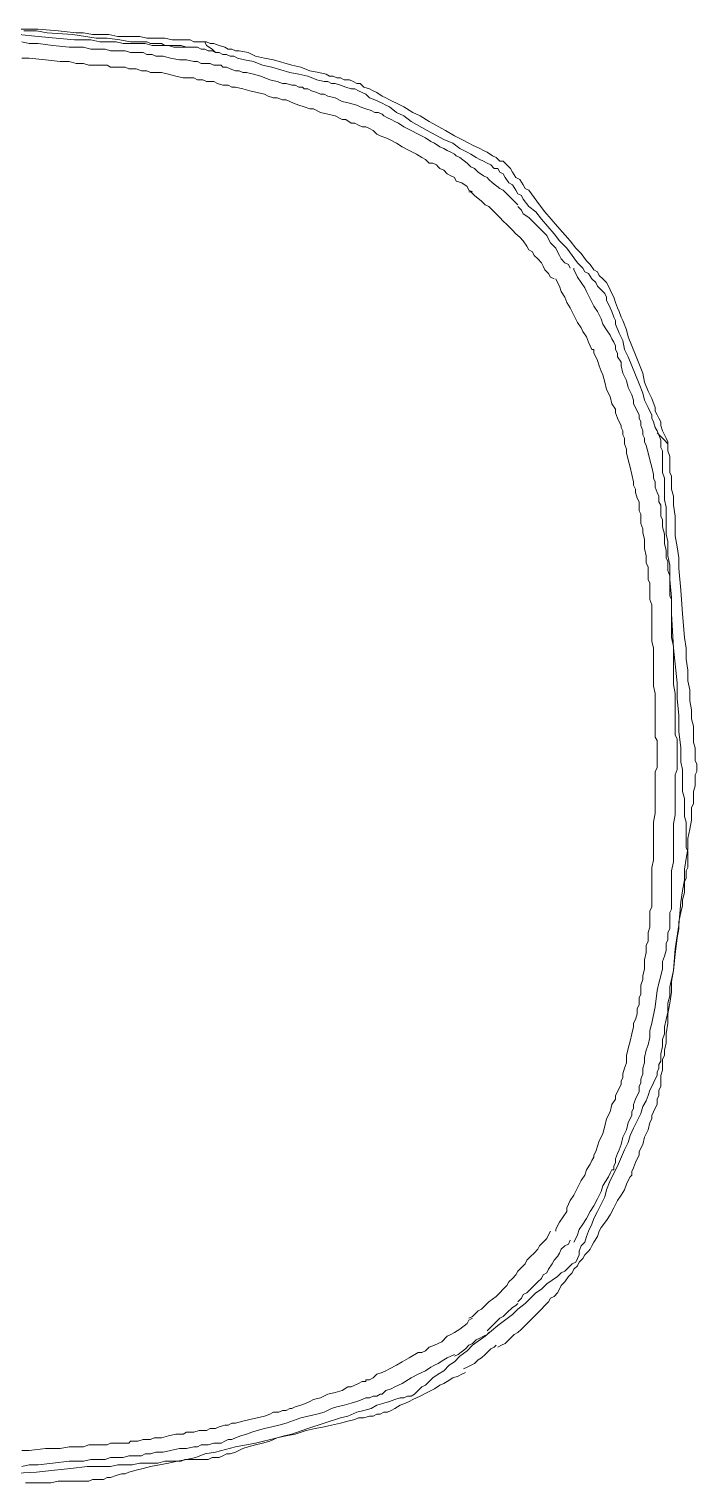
# Model space of a CAD drawing. Header units: millimetres. Extents: x 0 to 17945, y -132 to 1785.
# Drawn here: x 9751.2 to 9800.2, y 252 to 358.5 of the extents above; entities that cross this region are included whole.
import ezdxf

# ---------------------------------------------------------------- set-up
doc = ezdxf.new("R2010")
doc.units = ezdxf.units.MM

# ---------------------------------------------------------------- blocks, each defined once
blk = doc.blocks.new('TCR_GROWATT_40KTL3_X_FRONT')
at = {"color": 1, "lineweight": 9}
for points in [[(306.38, 358.51), (307.71, 358.51), (309.17, 358.38), (310.49, 358.25), (311.02, 358.25), (311.69, 358.12), (312.35, 358.12), (312.88, 358.12), (313.54, 357.98), (314.07, 357.98), (314.6, 357.98), (315.14, 357.98), (315.66, 357.85), (316.19, 357.85), (316.59, 357.85), (316.99, 357.85), (317.52, 357.72), (317.79, 357.72), (318.19, 357.72), (318.45, 357.72), (318.85, 357.72), (319.11, 357.59), (319.51, 357.59), (319.78, 357.59)], [(319.64, 357.05), (319.38, 357.19), (319.11, 357.19), (318.85, 357.19), (318.58, 357.19), (318.32, 357.19), (318.05, 357.19), (317.65, 357.19), (317.26, 357.32), (316.86, 357.32), (316.46, 357.32), (316.06, 357.32), (315.53, 357.45), (315, 357.45), (314.47, 357.45), (313.94, 357.45), (313.41, 357.59), (312.75, 357.59), (312.22, 357.59), (311.55, 357.72), (311.02, 357.72), (310.36, 357.72), (309.03, 357.85), (307.71, 357.98), (306.25, 358.12)], [(306.65, 358.38), (307.57, 358.38), (308.37, 358.25), (310.23, 358.12), (311.95, 357.85), (312.75, 357.85), (313.68, 357.72), (314.47, 357.59), (315.27, 357.59), (315.66, 357.59), (315.93, 357.45), (316.33, 357.45), (316.73, 357.45), (316.99, 357.32), (317.26, 357.32), (317.65, 357.32), (317.92, 357.32), (318.19, 357.32), (318.58, 357.19), (318.85, 357.19), (319.11, 357.19), (319.38, 357.19), (319.64, 357.05)], [(315, 356.79), (314.74, 356.79), (314.47, 356.79), (314.07, 356.92), (313.81, 356.92), (313.41, 356.92), (313.01, 356.92), (312.61, 357.05), (312.08, 357.05), (311.55, 357.05), (311.02, 357.19), (310.49, 357.19), (309.96, 357.19), (308.77, 357.32), (307.71, 357.45), (307.04, 357.45), (306.51, 357.59)], [(353.33, 328.14), (353.33, 328.4), (353.2, 328.8), (353.07, 329.07), (352.93, 329.33), (352.8, 329.73), (352.67, 330), (352.67, 330.26), (352.54, 330.53), (352.4, 330.79), (352.14, 331.32), (352.01, 331.85), (351.74, 332.52), (351.48, 333.18), (350.94, 334.51), (350.68, 335.04), (350.55, 335.7), (350.28, 336.23), (350.02, 336.89), (350.02, 337.16), (349.88, 337.42), (349.75, 337.82), (349.62, 338.09), (349.49, 338.35), (349.35, 338.62), (349.35, 338.88), (349.22, 339.15), (348.96, 339.41), (348.69, 339.68), (348.56, 339.94), (348.29, 340.21), (348.03, 340.61), (347.76, 340.74), (347.63, 341), (347.23, 341.4), (346.83, 341.93), (346.44, 342.46), (345.9, 342.99), (345.51, 343.52), (344.58, 344.59), (344.18, 345.12), (343.65, 345.52), (343.25, 346.05), (343.12, 346.31), (342.85, 346.44), (342.72, 346.71), (342.46, 347.11), (342.19, 347.24), (341.93, 347.64), (341.79, 347.9), (341.53, 348.03), (341.4, 348.3), (341.13, 348.3), (340.87, 348.56), (340.6, 348.7), (340.33, 348.83), (340.07, 348.96), (339.8, 349.1), (339.41, 349.36), (339.14, 349.49), (338.61, 349.76), (338.08, 350.16), (337.42, 350.42), (336.22, 351.09), (335.03, 351.75), (334.5, 352.15), (333.97, 352.41), (333.44, 352.81), (333.17, 352.94), (332.91, 353.08), (332.64, 353.21), (332.38, 353.34), (331.98, 353.47), (331.71, 353.74), (331.45, 353.87), (331.18, 354), (330.92, 354.14), (330.65, 354.14), (330.25, 354.27), (329.86, 354.4), (329.46, 354.53), (329.19, 354.53), (328.93, 354.67), (328.66, 354.67), (328.13, 354.8), (327.47, 355.06), (326.81, 355.2), (326.14, 355.33), (324.82, 355.73), (324.15, 355.86), (323.49, 356.13), (322.83, 356.26), (322.3, 356.39), (322.03, 356.52), (321.77, 356.52), (321.5, 356.66), (321.24, 356.66), (320.97, 356.79), (320.7, 356.79), (320.44, 356.92), (320.17, 356.92), (319.91, 357.05), (319.64, 357.05)], [(319.78, 357.59), (320.04, 357.59), (320.31, 357.45), (320.57, 357.45), (320.97, 357.32), (321.37, 357.19), (321.63, 357.05), (321.9, 357.05), (322.16, 356.92), (322.43, 356.92), (323.09, 356.79), (323.62, 356.52), (324.29, 356.39), (324.95, 356.26), (326.28, 355.86), (326.94, 355.73), (327.6, 355.46), (328.26, 355.33), (328.8, 355.2), (329.06, 355.06), (329.33, 355.06), (329.59, 354.93), (329.86, 354.93), (330.12, 354.8), (330.52, 354.8), (330.79, 354.67), (331.05, 354.53), (331.31, 354.53), (331.58, 354.27), (331.98, 354.14), (332.24, 354), (332.51, 353.87), (332.91, 353.6), (333.17, 353.47), (333.44, 353.34), (333.7, 353.21), (333.97, 353.08), (334.5, 352.81), (335.16, 352.41), (335.69, 352.15), (336.36, 351.75), (337.55, 351.09), (338.21, 350.69), (338.74, 350.42), (339.27, 350.16), (339.54, 350.02), (339.8, 349.89), (340.07, 349.76), (340.33, 349.63), (340.6, 349.49), (341, 349.23), (341.26, 349.1), (341.53, 348.83), (341.79, 348.83), (342.06, 348.56), (342.32, 348.3), (342.46, 348.03), (342.72, 347.64), (342.99, 347.5), (343.25, 347.11), (343.39, 346.84), (343.65, 346.71), (344.05, 346.18), (344.45, 345.65), (344.84, 345.12), (345.77, 344.06), (346.7, 342.99), (347.1, 342.46), (347.5, 342.07), (347.9, 341.54), (348.16, 341.27), (348.43, 340.87), (348.69, 340.74), (348.82, 340.47), (349.09, 340.21), (349.35, 339.94), (349.49, 339.68), (349.62, 339.41), (349.75, 339.15), (349.88, 338.88), (350.02, 338.49), (350.15, 338.09), (350.28, 337.82), (350.42, 337.42), (350.55, 337.16), (350.81, 336.49), (350.94, 335.96), (351.21, 335.3), (351.48, 334.64), (352.01, 333.31), (352.14, 332.65), (352.4, 331.99), (352.67, 331.46), (352.93, 330.79), (352.93, 330.53), (353.07, 330.26), (353.2, 330), (353.33, 329.73), (353.33, 329.47), (353.47, 329.07), (353.6, 328.8), (353.73, 328.54), (353.86, 328.27), (353.86, 328.14)], [(320.7, 356.79), (320.44, 357.05), (320.04, 357.32), (319.91, 357.59), (319.78, 357.59)], [(306.51, 356.39), (307.04, 356.39), (308.24, 356.26), (309.3, 356.13), (309.96, 356.13), (310.49, 355.99), (311.02, 355.99), (311.42, 355.86), (311.95, 355.86), (312.35, 355.86), (312.75, 355.86), (313.01, 355.73), (313.28, 355.73), (313.54, 355.73), (313.81, 355.73), (314.07, 355.73), (314.34, 355.59)], [(321.1, 355.86), (320.84, 355.86), (320.57, 355.86), (320.31, 355.99), (319.91, 355.99), (319.64, 355.99), (319.38, 356.13), (319.11, 356.13), (318.58, 356.26), (318.05, 356.26), (317.39, 356.39), (316.86, 356.52), (316.59, 356.52), (316.33, 356.52), (316.06, 356.66), (315.66, 356.66), (315.4, 356.79), (315.14, 356.79), (315, 356.79)], [(327.07, 354.27), (326.81, 354.27), (326.54, 354.4), (326.28, 354.4), (325.88, 354.53), (325.61, 354.53), (325.22, 354.67), (324.68, 354.8), (324.02, 355.06), (323.49, 355.2), (322.96, 355.33), (322.69, 355.33), (322.43, 355.46), (322.16, 355.46), (321.77, 355.59), (321.5, 355.73), (321.24, 355.73), (321.1, 355.86)], [(314.34, 355.59), (314.6, 355.59), (314.87, 355.59), (315.27, 355.46), (315.66, 355.46), (315.93, 355.33), (316.19, 355.33), (316.73, 355.33), (317.26, 355.2), (317.79, 355.06), (318.32, 354.93), (318.58, 354.93), (318.85, 354.93), (319.11, 354.93), (319.38, 354.8), (319.78, 354.8), (320.04, 354.67), (320.31, 354.67)], [(320.31, 354.67), (320.57, 354.67), (320.84, 354.53), (321.24, 354.4), (321.63, 354.4), (321.9, 354.27), (322.16, 354.27), (322.69, 354.14), (323.22, 354), (323.76, 353.87), (324.29, 353.74), (324.55, 353.6), (324.95, 353.47), (325.22, 353.47), (325.61, 353.34), (325.88, 353.34), (326.14, 353.21)], [(332.91, 352.28), (332.64, 352.41), (332.38, 352.41), (332.11, 352.54), (331.71, 352.68), (331.31, 352.81), (331.05, 352.94), (330.52, 353.08), (329.99, 353.21), (329.46, 353.47), (328.93, 353.6), (328.66, 353.74), (328.4, 353.74), (328.13, 353.87), (327.73, 354), (327.47, 354.14), (327.2, 354.14), (327.07, 354.27)], [(326.14, 353.21), (326.41, 353.08), (326.81, 352.94), (327.2, 352.81), (327.6, 352.68), (327.87, 352.68), (328.4, 352.41), (328.93, 352.28), (329.46, 352.15), (329.99, 351.88), (330.25, 351.88), (330.65, 351.62), (330.92, 351.62), (331.18, 351.48), (331.45, 351.35), (331.71, 351.35)], [(338.21, 349.36), (337.95, 349.49), (337.68, 349.63), (337.42, 349.76), (337.15, 349.89), (336.75, 350.16), (336.49, 350.29), (336.09, 350.55), (335.56, 350.82), (335.03, 351.09), (334.5, 351.35), (334.1, 351.62), (333.84, 351.75), (333.57, 351.88), (333.3, 352.01), (333.04, 352.15), (332.91, 352.28)], [(331.71, 351.35), (331.98, 351.22), (332.24, 351.09), (332.51, 350.82), (332.77, 350.69), (333.17, 350.55), (333.44, 350.42), (333.97, 350.16), (334.37, 349.89), (334.9, 349.63), (335.43, 349.36), (335.83, 349.1), (336.09, 348.96), (336.36, 348.7), (336.62, 348.7), (336.89, 348.56), (337.02, 348.43)], [(340.6, 347.64), (340.33, 347.77), (339.94, 348.03), (339.67, 348.3), (339.41, 348.43), (339.14, 348.7), (338.61, 349.1), (338.34, 349.23), (338.21, 349.36)], [(339.54, 346.58), (339.27, 346.71), (339.14, 346.97), (338.74, 347.24), (338.34, 347.37), (338.21, 347.64), (337.95, 347.77), (337.68, 347.9), (337.42, 348.17), (337.15, 348.3), (337.02, 348.43)], [(342.85, 345.65), (342.59, 345.91), (342.32, 346.18), (342.06, 346.44), (341.79, 346.71), (341.53, 346.84), (341, 347.24), (340.73, 347.5), (340.6, 347.64)], [(341.53, 344.72), (341.26, 344.98), (341, 345.25), (340.73, 345.52), (340.47, 345.65), (340.2, 345.91), (339.67, 346.31), (339.41, 346.58), (339.27, 346.58)], [(346.7, 341), (346.57, 341.27), (346.3, 341.4), (346.04, 341.67), (345.9, 341.93), (345.77, 342.2), (345.64, 342.46), (345.24, 342.86), (345.11, 343.13), (344.98, 343.39), (344.71, 343.66), (344.45, 343.92), (344.18, 344.19), (343.92, 344.45), (343.65, 344.72), (343.25, 344.98), (343.12, 345.25), (342.85, 345.52)], [(345.51, 340.21), (345.24, 340.34), (345.11, 340.61), (344.84, 340.87), (344.71, 341.14), (344.58, 341.4), (344.31, 341.67), (344.05, 341.93), (343.92, 342.2), (343.65, 342.33), (343.52, 342.6), (343.25, 342.99), (342.99, 343.26), (342.72, 343.52), (342.46, 343.79), (342.06, 344.19), (341.79, 344.45), (341.53, 344.72)], [(349.88, 335.57), (349.75, 335.83), (349.62, 336.1), (349.35, 336.49), (349.09, 336.89), (348.96, 337.29), (348.69, 337.82), (348.43, 338.22), (348.16, 338.75), (347.9, 339.28), (347.76, 339.55), (347.5, 339.94), (347.23, 340.34), (347.1, 340.61), (346.97, 340.87), (346.97, 341)], [(345.64, 340.21), (345.77, 339.94), (345.9, 339.68), (346.04, 339.28), (346.3, 338.88), (346.44, 338.49), (346.7, 338.09), (346.97, 337.56), (347.23, 337.03), (347.5, 336.63), (347.63, 336.36), (347.9, 335.96), (348.03, 335.57), (348.16, 335.3), (348.29, 335.04), (348.43, 335.04)], [(351.74, 330), (351.74, 330.26), (351.61, 330.53), (351.48, 330.79), (351.34, 331.06), (351.34, 331.32), (351.21, 331.72), (350.94, 332.25), (350.81, 332.78), (350.55, 333.31), (350.42, 333.84), (350.42, 334.11), (350.15, 334.51), (350.15, 334.77), (350.02, 335.04), (350.02, 335.3), (349.88, 335.57)], [(348.43, 335.04), (348.43, 334.77), (348.56, 334.51), (348.69, 334.24), (348.82, 333.84), (348.96, 333.45), (349.09, 333.18), (349.22, 332.65), (349.35, 332.12), (349.62, 331.59), (349.75, 331.06), (350.02, 330.66), (350.02, 330.39), (350.15, 330), (350.28, 329.73), (350.42, 329.47), (350.42, 329.33)], [(350.42, 329.33), (350.55, 329.07), (350.55, 328.8), (350.68, 328.54), (350.68, 328.14), (350.81, 327.74), (350.81, 327.48), (350.94, 326.95), (351.08, 326.42), (351.21, 325.88), (351.34, 325.35), (351.34, 325.09), (351.48, 324.82), (351.48, 324.56), (351.61, 324.16), (351.74, 323.89), (351.74, 323.63), (351.74, 323.5)], [(353.2, 324.03), (353.2, 324.29), (353.07, 324.56), (352.93, 324.96), (352.93, 325.35), (352.8, 325.62), (352.8, 325.88), (352.67, 326.42), (352.54, 326.95), (352.4, 327.48), (352.27, 328.01), (352.14, 328.27), (352.14, 328.54), (352.01, 328.8), (352.01, 329.07), (351.87, 329.47), (351.87, 329.73), (351.74, 330)], [(305.19, 252.67), (307.57, 252.8), (308.9, 252.94), (310.09, 253.07), (311.29, 253.2), (312.35, 253.2), (313.01, 253.2), (313.54, 253.33), (314.07, 253.33), (314.6, 253.33), (315.14, 253.46), (315.53, 253.46), (316.06, 253.46), (316.46, 253.46), (316.99, 253.6), (317.39, 253.6), (317.79, 253.6), (318.19, 253.6), (318.45, 253.73), (318.85, 253.73), (319.11, 253.73), (319.38, 253.73), (319.64, 253.73), (319.91, 253.73), (320.17, 253.73), (320.44, 253.86), (320.7, 253.86), (320.97, 253.86), (321.24, 254), (321.5, 254.13), (321.77, 254.13), (322.16, 254.26), (322.69, 254.53), (323.09, 254.66), (323.62, 254.79), (324.15, 254.92), (324.68, 255.06), (325.22, 255.32), (325.74, 255.45), (326.28, 255.59), (327.47, 255.99), (328.66, 256.38), (329.86, 256.78), (330.39, 256.91), (331.05, 257.18), (331.58, 257.31), (332.11, 257.45), (332.51, 257.71), (333.04, 257.84), (333.44, 257.98), (333.84, 258.11), (334.23, 258.24), (334.5, 258.24), (334.76, 258.37), (335.03, 258.37), (335.29, 258.51), (335.56, 258.77), (335.83, 259.04), (336.09, 259.17), (336.36, 259.43), (336.62, 259.7), (337.02, 259.97), (337.42, 260.23), (337.82, 260.63), (338.21, 260.89), (338.61, 261.29), (339.14, 261.69), (339.54, 262.09), (340.47, 262.75), (341.4, 263.55), (342.46, 264.34), (342.85, 264.74), (343.39, 265.14), (343.78, 265.54), (344.18, 265.93), (344.58, 266.2), (344.98, 266.6), (345.37, 266.86), (345.77, 267.13), (346.04, 267.39), (346.3, 267.52), (346.57, 267.79), (346.83, 268.06), (347.1, 268.19), (347.23, 268.45), (347.36, 268.72), (347.36, 268.98), (347.5, 269.38), (347.76, 269.65), (347.9, 270.05), (348.03, 270.44), (348.29, 270.97), (348.43, 271.37), (348.69, 271.9), (348.96, 272.43), (349.22, 272.96), (349.35, 273.49), (349.62, 274.16), (350.15, 275.22), (350.68, 276.41), (350.94, 276.94), (351.08, 277.47), (351.34, 278), (351.61, 278.53), (351.87, 279.06), (352.01, 279.59), (352.27, 279.99), (352.4, 280.39), (352.54, 280.79), (352.67, 281.05), (352.8, 281.32), (352.93, 281.58), (353.07, 281.85), (353.07, 282.11), (353.2, 282.38), (353.2, 282.65), (353.33, 282.91), (353.33, 283.18), (353.33, 283.44), (353.47, 283.97), (353.47, 284.5), (353.6, 284.9), (353.6, 285.43), (353.73, 285.96), (353.86, 286.49), (353.86, 287.15), (353.99, 287.69), (353.99, 288.35), (354.26, 289.54), (354.39, 290.74), (354.53, 291.93), (354.66, 292.59), (354.66, 293.12), (354.79, 293.79), (354.92, 294.32), (354.92, 294.72), (355.06, 295.25), (355.06, 295.64), (355.06, 296.04), (355.19, 296.31), (355.19, 296.57), (355.19, 296.84), (355.32, 297.1), (355.32, 297.37), (355.32, 297.63), (355.32, 297.9), (355.32, 298.3), (355.19, 298.56), (355.19, 298.83), (355.19, 299.09), (355.19, 299.36), (355.19, 299.76), (355.19, 300.15), (355.19, 300.42), (355.06, 300.82), (355.06, 301.35), (355.06, 301.75), (355.06, 302.14), (354.92, 302.67), (354.92, 303.2), (354.92, 303.73), (354.92, 304.26), (354.79, 304.8), (354.79, 305.33), (354.79, 305.86), (354.66, 307.05), (354.66, 308.24), (354.53, 309.44), (354.53, 310.63), (354.26, 313.15), (354.13, 315.67), (354.13, 316.86), (353.99, 318.19), (353.99, 319.25), (353.86, 319.92), (353.86, 320.45), (353.86, 320.98), (353.73, 321.51), (353.73, 322.04), (353.73, 322.57), (353.73, 323.1), (353.73, 323.5), (353.6, 324.03), (353.6, 324.43), (353.6, 324.82), (353.6, 325.22), (353.6, 325.62), (353.47, 326.02), (353.47, 326.28), (353.47, 326.68), (353.47, 326.95), (353.47, 327.21), (353.47, 327.61), (353.33, 327.87), (353.33, 328.14)], [(353.86, 328.14), (353.6, 328.4), (353.33, 328.67), (353.07, 328.93)], [(353.86, 328.14), (353.86, 327.87), (353.86, 327.61), (353.99, 327.21), (353.99, 326.95), (353.99, 326.68), (353.99, 326.42), (353.99, 326.02), (354.13, 325.75), (354.13, 325.49), (354.13, 325.09), (354.13, 324.82), (354.26, 324.29), (354.26, 323.63), (354.39, 322.83), (354.39, 322.17), (354.39, 321.38), (354.53, 320.58), (354.66, 319.78), (354.66, 318.99), (354.79, 317.4), (354.92, 315.67), (355.06, 313.95), (355.19, 313.15), (355.19, 312.36), (355.32, 311.56), (355.32, 310.76), (355.45, 310.1), (355.45, 309.3), (355.59, 308.64), (355.59, 307.98), (355.72, 307.45), (355.72, 307.05), (355.72, 306.79), (355.72, 306.52), (355.72, 306.25), (355.85, 305.86), (355.85, 305.59), (355.85, 305.19), (355.85, 304.93), (355.98, 304.66), (355.98, 304.4), (355.98, 304.13), (355.85, 303.87), (355.85, 303.6), (355.85, 303.34), (355.85, 303.07), (355.72, 302.67), (355.72, 302.41), (355.72, 302.01), (355.72, 301.75), (355.59, 301.48), (355.59, 301.08), (355.59, 300.55), (355.45, 299.89), (355.32, 299.22), (355.32, 298.43), (355.19, 297.76), (355.06, 296.97), (355.06, 296.18), (354.92, 295.38), (354.79, 294.58), (354.66, 292.86), (354.39, 291.13), (354.26, 289.54), (354.13, 288.75), (354.13, 287.95), (353.99, 287.15), (353.86, 286.36), (353.86, 285.7), (353.73, 284.9), (353.73, 284.24), (353.6, 283.71), (353.6, 283.31), (353.47, 283.04), (353.47, 282.78), (353.47, 282.51), (353.47, 282.25), (353.33, 281.85), (353.33, 281.58), (353.33, 281.32), (353.33, 281.05), (353.2, 280.79), (353.2, 280.52), (353.2, 280.39)], [(353.99, 317.79), (353.99, 318.06), (353.99, 318.46), (353.86, 318.86), (353.86, 319.25), (353.86, 319.52), (353.73, 319.78), (353.73, 320.31), (353.6, 320.84), (353.6, 321.51), (353.47, 322.04), (353.47, 322.3), (353.47, 322.57), (353.33, 322.83), (353.33, 323.23), (353.33, 323.63), (353.2, 323.89), (353.2, 324.03)], [(351.74, 323.5), (351.74, 323.23), (351.87, 322.97), (351.87, 322.7), (351.87, 322.3), (352.01, 321.9), (352.01, 321.64), (352.14, 321.11), (352.14, 320.45), (352.27, 319.92), (352.27, 319.39), (352.4, 319.12), (352.4, 318.86), (352.4, 318.46), (352.4, 318.19), (352.54, 317.93), (352.54, 317.66), (352.54, 317.53)], [(352.54, 317.53), (352.54, 317.26), (352.54, 317), (352.54, 316.73), (352.67, 316.33), (352.67, 316.07), (352.67, 315.67), (352.67, 315.14), (352.67, 314.74), (352.67, 314.21), (352.67, 313.68), (352.8, 313.15), (352.8, 312.62), (352.8, 311.43), (352.8, 310.37), (352.93, 309.84), (352.93, 309.17), (352.93, 308.78), (352.93, 308.24), (352.93, 307.71), (352.93, 307.32), (352.93, 306.92), (352.93, 306.65), (353.07, 306.39), (353.07, 305.99), (353.07, 305.72), (353.07, 305.46)], [(354.53, 305.46), (354.53, 305.72), (354.53, 305.99), (354.53, 306.25), (354.53, 306.52), (354.39, 306.79), (354.39, 307.32), (354.39, 307.85), (354.39, 308.24), (354.39, 308.78), (354.39, 309.3), (354.39, 309.84), (354.26, 310.5), (354.26, 311.56), (354.26, 312.75), (354.26, 313.28), (354.13, 313.95), (354.13, 314.48), (354.13, 315.01), (354.13, 315.41), (354.13, 315.94), (354.13, 316.33), (354.13, 316.73), (353.99, 317), (353.99, 317.26), (353.99, 317.53), (353.99, 317.79)], [(353.07, 305.46), (353.07, 305.19), (353.07, 304.93), (353.07, 304.66), (353.07, 304.4), (352.93, 304.13), (352.93, 303.87), (352.93, 303.47), (352.93, 303.07), (352.93, 302.54), (352.93, 302.14), (352.93, 301.61), (352.93, 301.08), (352.8, 300.42), (352.8, 299.36), (352.8, 298.16), (352.8, 297.63), (352.67, 297.1), (352.67, 296.57), (352.67, 296.04), (352.67, 295.64), (352.67, 295.11), (352.67, 294.72), (352.67, 294.45), (352.67, 294.18), (352.54, 293.92), (352.54, 293.65), (352.54, 293.39), (352.54, 293.26)], [(353.99, 292.99), (353.99, 293.26), (353.99, 293.52), (353.99, 293.79), (354.13, 294.05), (354.13, 294.32), (354.13, 294.85), (354.13, 295.38), (354.13, 295.78), (354.13, 296.31), (354.13, 296.84), (354.26, 297.5), (354.26, 298.03), (354.26, 299.22), (354.26, 300.29), (354.39, 300.95), (354.39, 301.48), (354.39, 302.01), (354.39, 302.54), (354.39, 302.94), (354.39, 303.47), (354.39, 303.87), (354.53, 304.26), (354.53, 304.53), (354.53, 304.93), (354.53, 305.19), (354.53, 305.46)], [(352.54, 293.26), (352.54, 292.99), (352.54, 292.73), (352.4, 292.33), (352.4, 292.06), (352.4, 291.66), (352.27, 291.4), (352.27, 290.87), (352.14, 290.34), (352.14, 289.67), (352.01, 289.15), (352.01, 288.88), (351.87, 288.48), (351.87, 288.22), (351.87, 287.82), (351.74, 287.55), (351.74, 287.29)], [(351.74, 280.79), (351.74, 281.05), (351.87, 281.32), (351.87, 281.58), (352.01, 281.98), (352.01, 282.38), (352.14, 282.78), (352.14, 283.18), (352.27, 283.71), (352.4, 284.11), (352.54, 284.64), (352.54, 285.16), (352.67, 285.7), (352.93, 286.89), (353.07, 288.08), (353.2, 288.61), (353.33, 289.15), (353.47, 289.67), (353.47, 290.21), (353.6, 290.6), (353.73, 291), (353.73, 291.53), (353.86, 291.8), (353.86, 292.06), (353.86, 292.33), (353.99, 292.59), (353.99, 292.86), (353.99, 292.99)], [(351.74, 287.29), (351.74, 287.02), (351.61, 286.76), (351.61, 286.36), (351.48, 285.96), (351.34, 285.7), (351.34, 285.43), (351.21, 284.9), (351.08, 284.37), (350.94, 283.84), (350.81, 283.31), (350.81, 283.04), (350.81, 282.78), (350.68, 282.38), (350.55, 281.98), (350.55, 281.72), (350.42, 281.45)], [(350.42, 281.45), (350.42, 281.19), (350.28, 280.92), (350.15, 280.66), (350.02, 280.39), (350.02, 280.13), (349.75, 279.73), (349.62, 279.2), (349.35, 278.67), (349.22, 278.14), (349.09, 277.61), (348.96, 277.34), (348.82, 277.08), (348.69, 276.68), (348.56, 276.28), (348.43, 276.01), (348.43, 275.88)], [(349.88, 274.95), (349.88, 275.22), (350.02, 275.48), (350.02, 275.75), (350.15, 276.15), (350.28, 276.41), (350.42, 276.81), (350.55, 277.34), (350.81, 277.87), (350.94, 278.4), (351.21, 278.93), (351.21, 279.2), (351.34, 279.46), (351.34, 279.73), (351.48, 280.13), (351.61, 280.39), (351.74, 280.66), (351.74, 280.79)], [(353.2, 280.39), (353.07, 280.13), (353.07, 279.73), (352.93, 279.46), (352.8, 279.2), (352.67, 278.93), (352.67, 278.67), (352.54, 278.4), (352.4, 277.87), (352.14, 277.34), (352.01, 276.81), (351.74, 276.28), (351.74, 276.01), (351.61, 275.75), (351.48, 275.48), (351.34, 275.08), (351.21, 274.82), (351.21, 274.55), (351.08, 274.42)], [(348.43, 275.88), (348.29, 275.62), (348.16, 275.35), (347.9, 274.95), (347.76, 274.55), (347.5, 274.16), (347.23, 273.63), (346.97, 273.1), (346.7, 272.7), (346.44, 272.17), (346.44, 271.9), (346.17, 271.5), (345.9, 271.11), (345.77, 270.84), (345.64, 270.58), (345.64, 270.44)], [(346.97, 269.65), (347.1, 269.91), (347.23, 270.18), (347.36, 270.58), (347.63, 270.97), (347.9, 271.37), (348.16, 271.9), (348.43, 272.3), (348.69, 272.83), (348.96, 273.36), (349.09, 273.76), (349.22, 274.02), (349.49, 274.42), (349.62, 274.69), (349.75, 274.95), (349.88, 274.95)], [(351.08, 274.42), (350.94, 274.16), (350.81, 273.89), (350.68, 273.49), (350.42, 273.1), (350.15, 272.7), (349.88, 272.17), (349.62, 271.64), (349.35, 271.24), (348.96, 270.71), (348.82, 270.44), (348.69, 270.05), (348.43, 269.65), (348.29, 269.38), (348.16, 269.12), (348.03, 268.98)], [(341.53, 265.93), (341.79, 266.2), (342.06, 266.46), (342.19, 266.73), (342.46, 266.99), (342.72, 267.26), (342.85, 267.52), (343.12, 267.79), (343.39, 268.06), (343.52, 268.32), (343.78, 268.59), (344.05, 268.85), (344.31, 269.12), (344.45, 269.38), (344.71, 269.65), (344.98, 269.91), (345.11, 270.18), (345.24, 270.44)], [(342.85, 265.27), (343.12, 265.54), (343.25, 265.8), (343.52, 265.93), (343.78, 266.2), (344.05, 266.46), (344.31, 266.73), (344.58, 266.99), (344.71, 267.26), (344.98, 267.39), (345.11, 267.66), (345.37, 268.06), (345.51, 268.32), (345.77, 268.59), (345.9, 268.85), (346.04, 269.12), (346.3, 269.38), (346.57, 269.51), (346.7, 269.78)], [(344.05, 264.21), (344.31, 264.47), (344.58, 264.74), (344.84, 265.01), (345.11, 265.27), (345.24, 265.54), (345.51, 265.67), (345.77, 265.93), (345.9, 266.2), (346.04, 266.46), (346.3, 266.73), (346.57, 267.13), (346.83, 267.39), (346.97, 267.66), (347.23, 267.92), (347.36, 268.19), (347.63, 268.45), (347.76, 268.72), (348.03, 268.98)], [(339.27, 264.08), (339.54, 264.21), (339.94, 264.61), (340.2, 264.74), (340.47, 265.01), (340.73, 265.27), (341.26, 265.67), (341.53, 265.93)], [(340.6, 263.15), (340.87, 263.41), (341.26, 263.81), (341.53, 264.08), (341.79, 264.21), (342.06, 264.47), (342.46, 264.87), (342.72, 265.01), (342.85, 265.14)], [(341.4, 261.95), (341.66, 262.09), (341.93, 262.22), (342.32, 262.62), (342.59, 262.88), (342.85, 263.02), (343.12, 263.28), (343.39, 263.55), (343.65, 263.81), (343.92, 264.08), (344.05, 264.21)], [(337.02, 262.22), (337.28, 262.35), (337.68, 262.75), (337.95, 262.88), (338.21, 263.02), (338.61, 263.28), (339.14, 263.68), (339.27, 263.94), (339.54, 264.08)], [(337.02, 262.22), (336.75, 262.09), (336.36, 261.95), (336.09, 261.69), (335.83, 261.56), (335.56, 261.56), (334.9, 261.16), (334.37, 260.89), (333.97, 260.63), (333.44, 260.36), (333.17, 260.23), (332.91, 260.1), (332.51, 259.97), (332.24, 259.7), (331.98, 259.57), (331.71, 259.57), (331.71, 259.43)], [(338.21, 261.29), (338.48, 261.42), (339.01, 261.82), (339.27, 262.09), (339.54, 262.22), (339.8, 262.48), (340.07, 262.62), (340.33, 262.75), (340.6, 262.88), (340.73, 263.02)], [(338.87, 260.36), (339.14, 260.49), (339.67, 260.76), (339.94, 261.03), (340.2, 261.16), (340.47, 261.42), (340.87, 261.82), (341.13, 261.95), (341.26, 262.09)], [(332.91, 258.51), (333.17, 258.77), (333.57, 258.9), (333.84, 259.04), (334.1, 259.17), (334.37, 259.3), (335.03, 259.7), (335.56, 259.97), (336.09, 260.23), (336.49, 260.49), (336.75, 260.63), (337.02, 260.76), (337.42, 261.03), (337.68, 261.16), (337.95, 261.29), (338.21, 261.42)], [(339.01, 260.1), (338.74, 259.97), (338.48, 259.83), (338.08, 259.7), (337.68, 259.43), (337.42, 259.3), (337.15, 259.17), (336.75, 258.9), (336.22, 258.64), (335.69, 258.37), (335.16, 258.11), (334.9, 257.98), (334.63, 257.84), (334.23, 257.71), (333.84, 257.45), (333.57, 257.31), (333.3, 257.18)], [(331.71, 259.43), (331.45, 259.43), (331.18, 259.3), (330.92, 259.17), (330.65, 259.04), (330.39, 259.04), (329.99, 258.77), (329.46, 258.64), (328.93, 258.51), (328.4, 258.24), (327.87, 258.11), (327.6, 257.98), (327.34, 257.84), (326.94, 257.71), (326.54, 257.58), (326.28, 257.45), (326.14, 257.45)], [(321.1, 254.92), (321.37, 255.06), (321.63, 255.19), (321.9, 255.19), (322.16, 255.32), (322.56, 255.45), (322.96, 255.59), (323.36, 255.72), (323.76, 255.85), (324.29, 255.99), (324.82, 256.12), (325.35, 256.25), (325.88, 256.38), (326.94, 256.78), (328.13, 257.05), (328.66, 257.18), (329.19, 257.45), (329.59, 257.58), (330.12, 257.71), (330.65, 257.84), (331.05, 257.98), (331.45, 258.11), (331.71, 258.24), (331.98, 258.24), (332.24, 258.37), (332.51, 258.37), (332.77, 258.51), (332.91, 258.51)], [(333.3, 257.18), (333.04, 257.18), (332.77, 257.05), (332.51, 257.05), (332.24, 256.91), (331.98, 256.91), (331.58, 256.78), (331.18, 256.78), (330.92, 256.65), (330.39, 256.52), (329.86, 256.38), (329.19, 256.25), (328.66, 256.12), (328, 255.99), (327.34, 255.85), (326.54, 255.59), (325.88, 255.45), (325.22, 255.32), (323.62, 254.92), (322.16, 254.66), (320.7, 254.26), (319.91, 254.13), (319.25, 253.86), (318.58, 253.73), (317.92, 253.6), (317.26, 253.46), (316.59, 253.33), (315.93, 253.2), (315.4, 253.07), (314.87, 252.94), (314.34, 252.8), (314.07, 252.67), (313.81, 252.67), (313.41, 252.54), (313.01, 252.4), (312.75, 252.4), (312.48, 252.27), (312.22, 252.27), (311.95, 252.27), (311.69, 252.27), (311.42, 252.14), (311.15, 252.14), (310.76, 252.14), (310.36, 252.14), (309.96, 252.14), (309.7, 252.14), (309.17, 252.14), (308.63, 252.01), (307.97, 252.01), (307.44, 252.01), (306.78, 252.01)], [(326.14, 257.45), (325.88, 257.31), (325.61, 257.31), (325.35, 257.18), (324.95, 257.18), (324.68, 257.05), (324.29, 256.91), (323.76, 256.78), (323.22, 256.65), (322.69, 256.52), (322.16, 256.38), (321.9, 256.38), (321.63, 256.25), (321.37, 256.25), (320.97, 256.12), (320.7, 255.99), (320.44, 255.99), (320.31, 255.99)], [(320.31, 255.99), (320.04, 255.85), (319.78, 255.85), (319.51, 255.85), (319.11, 255.72), (318.85, 255.72), (318.58, 255.72), (318.32, 255.59), (317.79, 255.59), (317.26, 255.45), (316.73, 255.32), (316.19, 255.32), (315.93, 255.19), (315.66, 255.19), (315.4, 255.19), (315, 255.06), (314.74, 255.06), (314.47, 255.06), (314.34, 254.92)], [(314.34, 254.92), (314.07, 254.92), (313.81, 254.92), (313.54, 254.92), (313.28, 254.92), (313.01, 254.92), (312.75, 254.79), (312.35, 254.79), (311.95, 254.79), (311.42, 254.79), (311.02, 254.66), (310.49, 254.66), (309.96, 254.66), (309.3, 254.53), (308.24, 254.53), (307.04, 254.39), (306.51, 254.39)], [(315, 254), (315.27, 254), (315.53, 254.13), (315.93, 254.13), (316.33, 254.26), (316.59, 254.26), (316.86, 254.26), (317.39, 254.39), (318.05, 254.53), (318.58, 254.53), (319.11, 254.66), (319.38, 254.66), (319.64, 254.79), (319.91, 254.79), (320.17, 254.79), (320.57, 254.92), (320.84, 254.92), (321.1, 254.92)], [(306.51, 253.2), (307.04, 253.33), (307.71, 253.33), (308.77, 253.46), (309.96, 253.6), (310.49, 253.6), (311.02, 253.6), (311.55, 253.73), (312.08, 253.73), (312.61, 253.73), (313.01, 253.86), (313.41, 253.86), (313.68, 253.86), (313.94, 253.86), (314.34, 254), (314.6, 254), (314.87, 254), (315, 254)]]:
    blk.add_lwpolyline(points, dxfattribs=at)

msp = doc.modelspace()

# ---------------------------------------------------------------- block references
msp.add_blockref('TCR_GROWATT_40KTL3_X_FRONT', (9444.18, 0))

doc.saveas('drawing.dxf')
